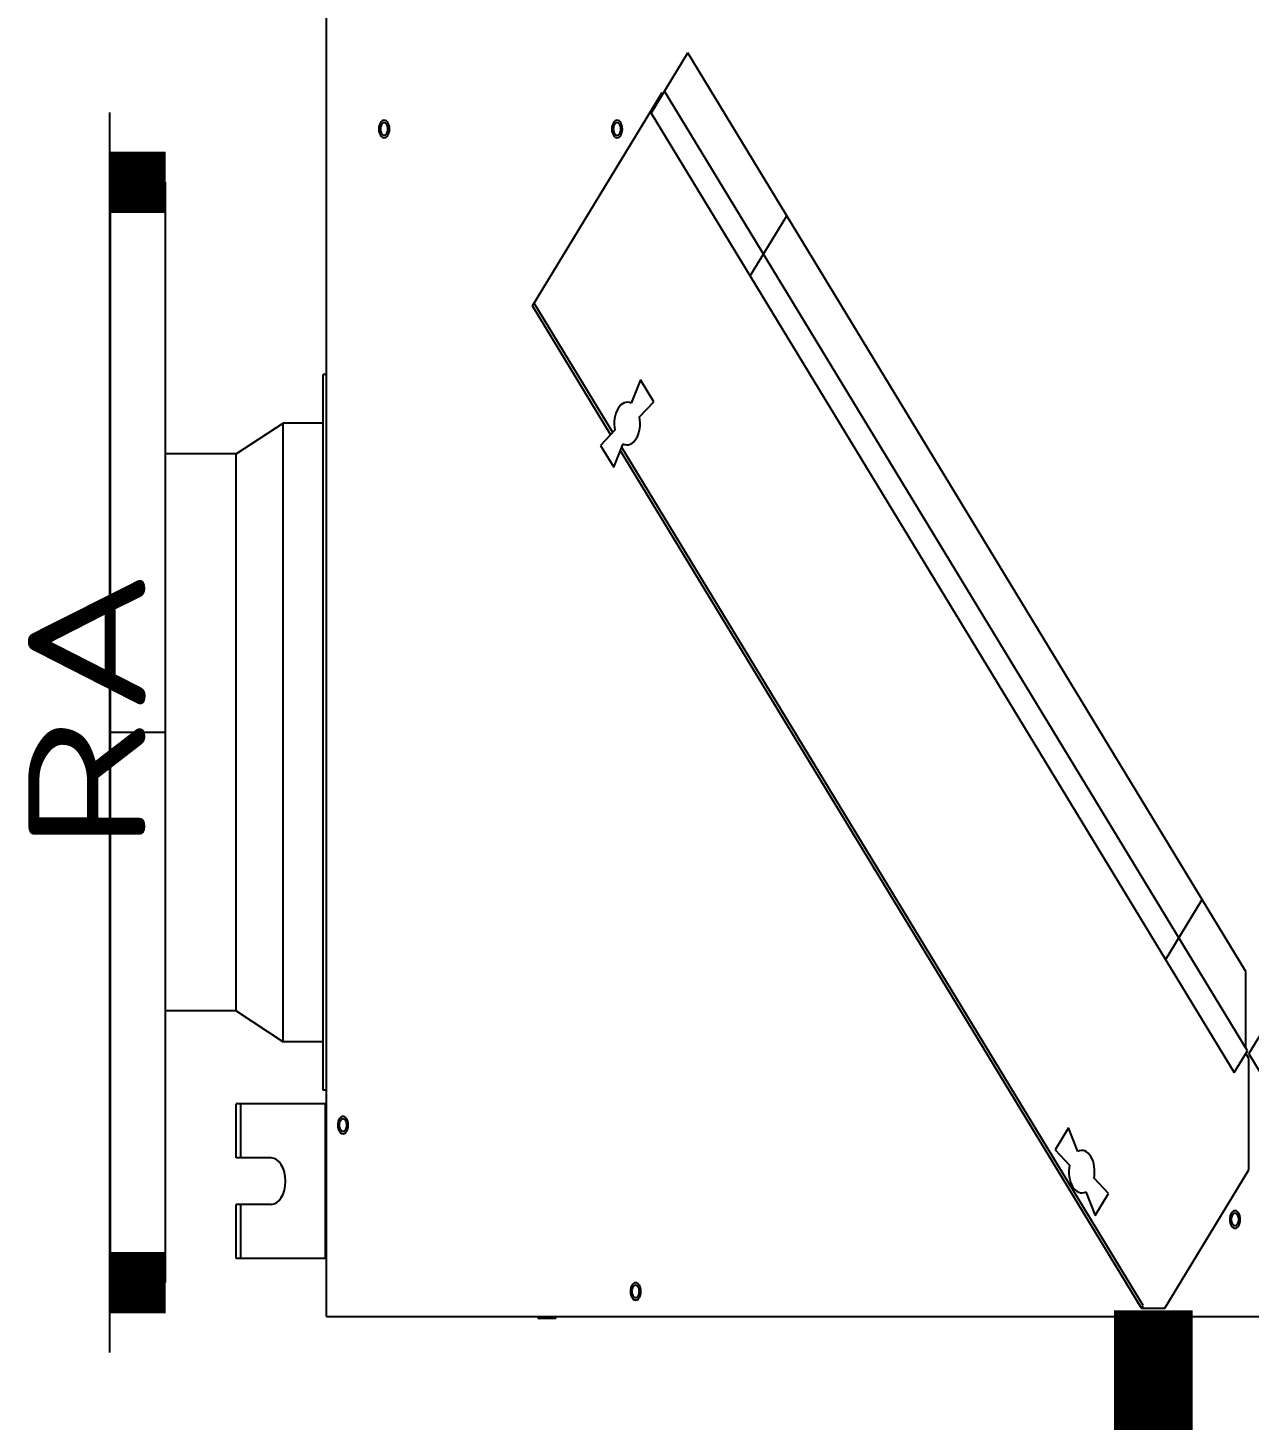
# Model space of a CAD drawing. Extents: x 815029915 to 815825525, y 579155098 to 579748855.
# Drawn here: x 815187940 to 815188639, y 579477114 to 579477911 of the extents above; entities that cross this region are included whole.
import ezdxf

# ---------------------------------------------------------------- set-up
doc = ezdxf.new("R2010")
doc.units = 0
doc.header["$LTSCALE"] = 100
doc.header["$MEASUREMENT"] = 0
doc.linetypes.add('CENTER2', pattern=[1.125, 0.75, -0.125, 0.125, -0.125])
for name, color, linetype in [('H-全热回收除霾新风机-设备', 7, 'Continuous'), ('H-通风-送风-中心线', 5, 'CENTER2'), ('H-通风-送风-法兰', 2, 'Continuous'), ('H-通风-送风-端线', 2, 'Continuous'), ('H-通风-送风-风管', 4, 'Continuous'), ('电-强电平面-线缆', 3, 'Continuous')]:
    doc.layers.add(name, color=color, linetype=linetype)
doc.styles.get("Standard").update_dxf_attribs({"font": 'gbenor.shx', "bigfont": 'gbcbig.shx'})

msp = doc.modelspace()

# ---------------------------------------------------------------- linework, layer by layer
at = {"layer": 'H-全热回收除霾新风机-设备'}
for p, q in [((815188110.98, 579477173.53), (815188110.98, 579479170.21)), ((815188110.98, 579477173.53), (815188110.98, 579479170.21)), ((815188296.95, 579477862.58), (815188317.89, 579477897.04)), ((815188296.95, 579477862.58), (815188317.89, 579477897.04)), ((815188637.52, 579477371.15), (815188317.89, 579477897.04)), ((815188637.52, 579477371.15), (815188317.89, 579477897.04)), ((815188228.9, 579477752.18), (815188303.13, 579477874.33)), ((815188228.9, 579477752.18), (815188303.13, 579477874.33)), ((815188303.61, 579477873.55), (815188303.13, 579477874.33)), ((815188303.61, 579477873.55), (815188303.13, 579477874.33)), ((815188638.47, 579477325.73), (815188304.56, 579477875.11)), ((815188638.47, 579477325.73), (815188304.56, 579477875.11)), ((815188973.65, 579477874.33), (815188639.26, 579477324.15)), ((815188973.65, 579477874.33), (815188639.26, 579477324.15)), ((815188141.82, 579477857.01), (815188141.44, 579477856.26)), ((815188141.82, 579477857.01), (815188141.44, 579477856.26)), ((815188142.28, 579477857.63), (815188141.82, 579477857.01)), ((815188142.28, 579477857.63), (815188141.82, 579477857.01)), ((815188142.8, 579477858.09), (815188142.28, 579477857.63)), ((815188142.8, 579477858.09), (815188142.28, 579477857.63)), ((815188143.37, 579477858.38), (815188142.8, 579477858.09)), ((815188143.37, 579477858.38), (815188142.8, 579477858.09)), ((815188143.54, 579477856.96), (815188143.13, 579477856.76)), ((815188143.54, 579477856.96), (815188143.13, 579477856.76)), ((815188143.96, 579477858.47), (815188143.37, 579477858.38)), ((815188143.96, 579477858.47), (815188143.37, 579477858.38)), ((815188143.96, 579477857.03), (815188143.54, 579477856.96)), ((815188143.96, 579477857.03), (815188143.54, 579477856.96)), ((815188144.55, 579477858.38), (815188143.96, 579477858.47)), ((815188144.55, 579477858.38), (815188143.96, 579477858.47)), ((815188144.38, 579477856.96), (815188143.96, 579477857.03)), ((815188144.38, 579477856.96), (815188143.96, 579477857.03)), ((815188144.78, 579477856.76), (815188144.38, 579477856.96)), ((815188144.78, 579477856.76), (815188144.38, 579477856.96)), ((815188145.12, 579477858.09), (815188144.55, 579477858.38)), ((815188145.12, 579477858.09), (815188144.55, 579477858.38)), ((815188145.64, 579477857.63), (815188145.12, 579477858.09)), ((815188145.64, 579477857.63), (815188145.12, 579477858.09)), ((815188146.1, 579477857.01), (815188145.64, 579477857.63)), ((815188146.1, 579477857.01), (815188145.64, 579477857.63)), ((815188146.48, 579477856.26), (815188146.1, 579477857.01)), ((815188146.48, 579477856.26), (815188146.1, 579477857.01)), ((815188275.22, 579477857.01), (815188274.84, 579477856.26)), ((815188275.22, 579477857.01), (815188274.84, 579477856.26)), ((815188275.68, 579477857.63), (815188275.22, 579477857.01)), ((815188275.68, 579477857.63), (815188275.22, 579477857.01)), ((815188276.2, 579477858.09), (815188275.68, 579477857.63)), ((815188276.2, 579477858.09), (815188275.68, 579477857.63)), ((815188276.77, 579477858.38), (815188276.2, 579477858.09)), ((815188276.77, 579477858.38), (815188276.2, 579477858.09)), ((815188276.94, 579477856.96), (815188276.54, 579477856.76)), ((815188276.94, 579477856.96), (815188276.54, 579477856.76)), ((815188277.36, 579477858.47), (815188276.77, 579477858.38)), ((815188277.36, 579477858.47), (815188276.77, 579477858.38)), ((815188277.36, 579477857.03), (815188276.94, 579477856.96)), ((815188277.36, 579477857.03), (815188276.94, 579477856.96)), ((815188277.95, 579477858.38), (815188277.36, 579477858.47)), ((815188277.95, 579477858.38), (815188277.36, 579477858.47)), ((815188277.78, 579477856.96), (815188277.36, 579477857.03)), ((815188277.78, 579477856.96), (815188277.36, 579477857.03)), ((815188278.19, 579477856.76), (815188277.78, 579477856.96)), ((815188278.19, 579477856.76), (815188277.78, 579477856.96)), ((815188278.52, 579477858.09), (815188277.95, 579477858.38)), ((815188278.52, 579477858.09), (815188277.95, 579477858.38)), ((815188279.04, 579477857.63), (815188278.52, 579477858.09)), ((815188279.04, 579477857.63), (815188278.52, 579477858.09)), ((815188279.5, 579477857.01), (815188279.04, 579477857.63)), ((815188279.5, 579477857.01), (815188279.04, 579477857.63)), ((815188279.88, 579477856.26), (815188279.5, 579477857.01)), ((815188279.88, 579477856.26), (815188279.5, 579477857.01)), ((815188296.95, 579477862.58), (815188630.86, 579477313.2)), ((815188296.95, 579477862.58), (815188630.86, 579477313.2)), ((815188140.99, 579477854.46), (815188140.93, 579477853.49)), ((815188140.99, 579477854.46), (815188140.93, 579477853.49)), ((815188140.93, 579477853.49), (815188140.99, 579477852.52)), ((815188140.93, 579477853.49), (815188140.99, 579477852.52)), ((815188141.16, 579477855.39), (815188140.99, 579477854.46)), ((815188141.16, 579477855.39), (815188140.99, 579477854.46)), ((815188140.99, 579477852.52), (815188141.16, 579477851.58)), ((815188140.99, 579477852.52), (815188141.16, 579477851.58)), ((815188141.44, 579477856.26), (815188141.16, 579477855.39)), ((815188141.44, 579477856.26), (815188141.16, 579477855.39)), ((815188141.16, 579477851.58), (815188141.44, 579477850.72)), ((815188141.16, 579477851.58), (815188141.44, 579477850.72)), ((815188141.44, 579477850.72), (815188141.82, 579477849.96)), ((815188141.44, 579477850.72), (815188141.82, 579477849.96)), ((815188141.85, 579477854.18), (815188141.81, 579477853.49)), ((815188141.85, 579477854.18), (815188141.81, 579477853.49)), ((815188141.81, 579477853.49), (815188141.85, 579477852.8)), ((815188141.81, 579477853.49), (815188141.85, 579477852.8)), ((815188141.82, 579477849.96), (815188142.28, 579477849.34)), ((815188141.82, 579477849.96), (815188142.28, 579477849.34)), ((815188141.97, 579477854.84), (815188141.85, 579477854.18)), ((815188141.97, 579477854.84), (815188141.85, 579477854.18)), ((815188141.85, 579477852.8), (815188141.97, 579477852.13)), ((815188141.85, 579477852.8), (815188141.97, 579477852.13)), ((815188142.17, 579477855.46), (815188141.97, 579477854.84)), ((815188142.17, 579477855.46), (815188141.97, 579477854.84)), ((815188141.97, 579477852.13), (815188142.17, 579477851.52)), ((815188141.97, 579477852.13), (815188142.17, 579477851.52)), ((815188142.44, 579477855.99), (815188142.17, 579477855.46)), ((815188142.44, 579477855.99), (815188142.17, 579477855.46)), ((815188142.17, 579477851.52), (815188142.44, 579477850.98)), ((815188142.17, 579477851.52), (815188142.44, 579477850.98)), ((815188142.28, 579477849.34), (815188142.8, 579477848.88)), ((815188142.28, 579477849.34), (815188142.8, 579477848.88)), ((815188142.76, 579477856.43), (815188142.44, 579477855.99)), ((815188142.76, 579477856.43), (815188142.44, 579477855.99)), ((815188142.44, 579477850.98), (815188142.76, 579477850.54)), ((815188142.44, 579477850.98), (815188142.76, 579477850.54)), ((815188143.13, 579477856.76), (815188142.76, 579477856.43)), ((815188143.13, 579477856.76), (815188142.76, 579477856.43)), ((815188142.76, 579477850.54), (815188143.13, 579477850.21)), ((815188142.76, 579477850.54), (815188143.13, 579477850.21)), ((815188142.8, 579477848.88), (815188143.37, 579477848.6)), ((815188142.8, 579477848.88), (815188143.37, 579477848.6)), ((815188143.13, 579477850.21), (815188143.54, 579477850.01)), ((815188143.13, 579477850.21), (815188143.54, 579477850.01)), ((815188143.54, 579477850.01), (815188143.96, 579477849.94)), ((815188143.54, 579477850.01), (815188143.96, 579477849.94)), ((815188143.96, 579477849.94), (815188144.38, 579477850.01)), ((815188143.96, 579477849.94), (815188144.38, 579477850.01)), ((815188144.38, 579477850.01), (815188144.78, 579477850.21)), ((815188144.38, 579477850.01), (815188144.78, 579477850.21)), ((815188144.55, 579477848.6), (815188145.12, 579477848.88)), ((815188144.55, 579477848.6), (815188145.12, 579477848.88)), ((815188145.16, 579477856.43), (815188144.78, 579477856.76)), ((815188145.16, 579477856.43), (815188144.78, 579477856.76)), ((815188144.78, 579477850.21), (815188145.16, 579477850.54)), ((815188144.78, 579477850.21), (815188145.16, 579477850.54)), ((815188145.12, 579477848.88), (815188145.64, 579477849.34)), ((815188145.12, 579477848.88), (815188145.64, 579477849.34)), ((815188145.48, 579477855.99), (815188145.16, 579477856.43)), ((815188145.48, 579477855.99), (815188145.16, 579477856.43)), ((815188145.16, 579477850.54), (815188145.48, 579477850.98)), ((815188145.16, 579477850.54), (815188145.48, 579477850.98)), ((815188145.75, 579477855.46), (815188145.48, 579477855.99)), ((815188145.75, 579477855.46), (815188145.48, 579477855.99)), ((815188145.48, 579477850.98), (815188145.75, 579477851.52)), ((815188145.48, 579477850.98), (815188145.75, 579477851.52)), ((815188145.64, 579477849.34), (815188146.1, 579477849.96)), ((815188145.64, 579477849.34), (815188146.1, 579477849.96)), ((815188145.95, 579477854.84), (815188145.75, 579477855.46)), ((815188145.95, 579477854.84), (815188145.75, 579477855.46)), ((815188145.75, 579477851.52), (815188145.95, 579477852.13)), ((815188145.75, 579477851.52), (815188145.95, 579477852.13)), ((815188146.07, 579477854.18), (815188145.95, 579477854.84)), ((815188146.07, 579477854.18), (815188145.95, 579477854.84)), ((815188145.95, 579477852.13), (815188146.07, 579477852.8)), ((815188145.95, 579477852.13), (815188146.07, 579477852.8)), ((815188146.11, 579477853.49), (815188146.07, 579477854.18)), ((815188146.11, 579477853.49), (815188146.07, 579477854.18)), ((815188146.07, 579477852.8), (815188146.11, 579477853.49)), ((815188146.07, 579477852.8), (815188146.11, 579477853.49)), ((815188146.1, 579477849.96), (815188146.48, 579477850.72)), ((815188146.1, 579477849.96), (815188146.48, 579477850.72)), ((815188146.76, 579477855.39), (815188146.48, 579477856.26)), ((815188146.76, 579477855.39), (815188146.48, 579477856.26)), ((815188146.48, 579477850.72), (815188146.76, 579477851.58)), ((815188146.48, 579477850.72), (815188146.76, 579477851.58)), ((815188146.93, 579477854.46), (815188146.76, 579477855.39)), ((815188146.93, 579477854.46), (815188146.76, 579477855.39)), ((815188146.76, 579477851.58), (815188146.93, 579477852.52)), ((815188146.76, 579477851.58), (815188146.93, 579477852.52)), ((815188146.99, 579477853.49), (815188146.93, 579477854.46)), ((815188146.99, 579477853.49), (815188146.93, 579477854.46)), ((815188146.93, 579477852.52), (815188146.99, 579477853.49)), ((815188146.93, 579477852.52), (815188146.99, 579477853.49)), ((815188274.39, 579477854.46), (815188274.33, 579477853.49)), ((815188274.39, 579477854.46), (815188274.33, 579477853.49)), ((815188274.33, 579477853.49), (815188274.39, 579477852.52)), ((815188274.33, 579477853.49), (815188274.39, 579477852.52)), ((815188274.56, 579477855.39), (815188274.39, 579477854.46)), ((815188274.56, 579477855.39), (815188274.39, 579477854.46)), ((815188274.39, 579477852.52), (815188274.56, 579477851.58)), ((815188274.39, 579477852.52), (815188274.56, 579477851.58)), ((815188274.84, 579477856.26), (815188274.56, 579477855.39)), ((815188274.84, 579477856.26), (815188274.56, 579477855.39)), ((815188274.56, 579477851.58), (815188274.84, 579477850.72)), ((815188274.56, 579477851.58), (815188274.84, 579477850.72)), ((815188274.84, 579477850.72), (815188275.22, 579477849.96)), ((815188274.84, 579477850.72), (815188275.22, 579477849.96)), ((815188275.25, 579477854.18), (815188275.21, 579477853.49)), ((815188275.25, 579477854.18), (815188275.21, 579477853.49)), ((815188275.21, 579477853.49), (815188275.25, 579477852.8)), ((815188275.21, 579477853.49), (815188275.25, 579477852.8)), ((815188275.22, 579477849.96), (815188275.68, 579477849.34)), ((815188275.22, 579477849.96), (815188275.68, 579477849.34)), ((815188275.37, 579477854.84), (815188275.25, 579477854.18)), ((815188275.37, 579477854.84), (815188275.25, 579477854.18)), ((815188275.25, 579477852.8), (815188275.37, 579477852.13)), ((815188275.25, 579477852.8), (815188275.37, 579477852.13)), ((815188275.57, 579477855.46), (815188275.37, 579477854.84)), ((815188275.57, 579477855.46), (815188275.37, 579477854.84)), ((815188275.37, 579477852.13), (815188275.57, 579477851.52)), ((815188275.37, 579477852.13), (815188275.57, 579477851.52)), ((815188275.84, 579477855.99), (815188275.57, 579477855.46)), ((815188275.84, 579477855.99), (815188275.57, 579477855.46)), ((815188275.57, 579477851.52), (815188275.84, 579477850.98)), ((815188275.57, 579477851.52), (815188275.84, 579477850.98)), ((815188275.68, 579477849.34), (815188276.2, 579477848.88)), ((815188275.68, 579477849.34), (815188276.2, 579477848.88)), ((815188276.16, 579477856.43), (815188275.84, 579477855.99)), ((815188276.16, 579477856.43), (815188275.84, 579477855.99)), ((815188275.84, 579477850.98), (815188276.16, 579477850.54)), ((815188275.84, 579477850.98), (815188276.16, 579477850.54)), ((815188276.54, 579477856.76), (815188276.16, 579477856.43)), ((815188276.54, 579477856.76), (815188276.16, 579477856.43)), ((815188276.16, 579477850.54), (815188276.54, 579477850.21)), ((815188276.16, 579477850.54), (815188276.54, 579477850.21)), ((815188276.2, 579477848.88), (815188276.77, 579477848.6)), ((815188276.2, 579477848.88), (815188276.77, 579477848.6)), ((815188276.54, 579477850.21), (815188276.94, 579477850.01)), ((815188276.54, 579477850.21), (815188276.94, 579477850.01)), ((815188276.94, 579477850.01), (815188277.36, 579477849.94)), ((815188276.94, 579477850.01), (815188277.36, 579477849.94)), ((815188277.36, 579477849.94), (815188277.78, 579477850.01)), ((815188277.36, 579477849.94), (815188277.78, 579477850.01)), ((815188277.78, 579477850.01), (815188278.19, 579477850.21)), ((815188277.78, 579477850.01), (815188278.19, 579477850.21)), ((815188277.95, 579477848.6), (815188278.52, 579477848.88)), ((815188277.95, 579477848.6), (815188278.52, 579477848.88)), ((815188278.56, 579477856.43), (815188278.19, 579477856.76)), ((815188278.56, 579477856.43), (815188278.19, 579477856.76)), ((815188278.19, 579477850.21), (815188278.56, 579477850.54)), ((815188278.19, 579477850.21), (815188278.56, 579477850.54)), ((815188278.52, 579477848.88), (815188279.04, 579477849.34)), ((815188278.52, 579477848.88), (815188279.04, 579477849.34)), ((815188278.88, 579477855.99), (815188278.56, 579477856.43)), ((815188278.88, 579477855.99), (815188278.56, 579477856.43)), ((815188278.56, 579477850.54), (815188278.88, 579477850.98)), ((815188278.56, 579477850.54), (815188278.88, 579477850.98)), ((815188279.15, 579477855.46), (815188278.88, 579477855.99)), ((815188279.15, 579477855.46), (815188278.88, 579477855.99)), ((815188278.88, 579477850.98), (815188279.15, 579477851.52)), ((815188278.88, 579477850.98), (815188279.15, 579477851.52)), ((815188279.04, 579477849.34), (815188279.5, 579477849.96)), ((815188279.04, 579477849.34), (815188279.5, 579477849.96)), ((815188279.35, 579477854.84), (815188279.15, 579477855.46)), ((815188279.35, 579477854.84), (815188279.15, 579477855.46)), ((815188279.15, 579477851.52), (815188279.35, 579477852.13)), ((815188279.15, 579477851.52), (815188279.35, 579477852.13)), ((815188279.47, 579477854.18), (815188279.35, 579477854.84)), ((815188279.47, 579477854.18), (815188279.35, 579477854.84)), ((815188279.35, 579477852.13), (815188279.47, 579477852.8)), ((815188279.35, 579477852.13), (815188279.47, 579477852.8)), ((815188279.51, 579477853.49), (815188279.47, 579477854.18)), ((815188279.51, 579477853.49), (815188279.47, 579477854.18)), ((815188279.47, 579477852.8), (815188279.51, 579477853.49)), ((815188279.47, 579477852.8), (815188279.51, 579477853.49)), ((815188279.5, 579477849.96), (815188279.88, 579477850.72)), ((815188279.5, 579477849.96), (815188279.88, 579477850.72)), ((815188280.16, 579477855.39), (815188279.88, 579477856.26)), ((815188280.16, 579477855.39), (815188279.88, 579477856.26)), ((815188279.88, 579477850.72), (815188280.16, 579477851.58)), ((815188279.88, 579477850.72), (815188280.16, 579477851.58)), ((815188280.33, 579477854.46), (815188280.16, 579477855.39)), ((815188280.33, 579477854.46), (815188280.16, 579477855.39)), ((815188280.16, 579477851.58), (815188280.33, 579477852.52)), ((815188280.16, 579477851.58), (815188280.33, 579477852.52)), ((815188280.39, 579477853.49), (815188280.33, 579477854.46)), ((815188280.39, 579477853.49), (815188280.33, 579477854.46)), ((815188280.33, 579477852.52), (815188280.39, 579477853.49)), ((815188280.33, 579477852.52), (815188280.39, 579477853.49)), ((815188143.37, 579477848.6), (815188143.96, 579477848.5)), ((815188143.37, 579477848.6), (815188143.96, 579477848.5)), ((815188143.96, 579477848.5), (815188144.55, 579477848.6)), ((815188143.96, 579477848.5), (815188144.55, 579477848.6)), ((815188276.77, 579477848.6), (815188277.36, 579477848.5)), ((815188276.77, 579477848.6), (815188277.36, 579477848.5)), ((815188277.36, 579477848.5), (815188277.95, 579477848.6)), ((815188277.36, 579477848.5), (815188277.95, 579477848.6)), ((815188353.58, 579477769.4), (815188374.53, 579477803.85)), ((815188353.58, 579477769.4), (815188374.53, 579477803.85)), ((815188274.84, 579477679.72), (815188229.85, 579477753.75)), ((815188274.84, 579477679.72), (815188229.85, 579477753.75)), ((815188273.69, 579477678.49), (815188228.9, 579477752.18)), ((815188273.69, 579477678.49), (815188228.9, 579477752.18)), ((815188108.96, 579477303.1), (815188108.96, 579477712.85)), ((815188110.98, 579477712.85), (815188108.96, 579477712.85)), ((815188108.96, 579477303.1), (815188108.96, 579477712.85)), ((815188110.98, 579477712.85), (815188108.96, 579477712.85)), ((815188290.77, 579477709.9), (815188285.44, 579477696.43)), ((815188290.77, 579477709.9), (815188285.44, 579477696.43)), ((815188298.38, 579477697.37), (815188290.77, 579477709.9)), ((815188298.38, 579477697.37), (815188290.77, 579477709.9)), ((815188276.69, 579477690.79), (815188276.26, 579477689.28)), ((815188276.69, 579477690.79), (815188276.26, 579477689.28)), ((815188277.25, 579477692.19), (815188276.69, 579477690.79)), ((815188277.25, 579477692.19), (815188276.69, 579477690.79)), ((815188277.92, 579477693.45), (815188277.25, 579477692.19)), ((815188277.92, 579477693.45), (815188277.25, 579477692.19)), ((815188278.68, 579477694.55), (815188277.92, 579477693.45)), ((815188278.68, 579477694.55), (815188277.92, 579477693.45)), ((815188279.53, 579477695.47), (815188278.68, 579477694.55)), ((815188279.53, 579477695.47), (815188278.68, 579477694.55)), ((815188280.45, 579477696.18), (815188279.53, 579477695.47)), ((815188280.45, 579477696.18), (815188279.53, 579477695.47)), ((815188281.42, 579477696.68), (815188280.45, 579477696.18)), ((815188281.42, 579477696.68), (815188280.45, 579477696.18)), ((815188282.42, 579477696.96), (815188281.42, 579477696.68)), ((815188282.42, 579477696.96), (815188281.42, 579477696.68)), ((815188283.44, 579477697.01), (815188282.42, 579477696.96)), ((815188283.44, 579477697.01), (815188282.42, 579477696.96)), ((815188284.45, 579477696.83), (815188283.44, 579477697.01)), ((815188284.45, 579477696.83), (815188283.44, 579477697.01)), ((815188285.44, 579477696.43), (815188284.45, 579477696.83)), ((815188285.44, 579477696.43), (815188284.45, 579477696.83)), ((815188290.2, 579477688.6), (815188298.38, 579477697.37)), ((815188290.2, 579477688.6), (815188298.38, 579477697.37)), ((815188059.15, 579477667.44), (815188086.07, 579477685.16)), ((815188059.15, 579477667.44), (815188086.07, 579477685.16)), ((815188086.07, 579477330.79), (815188086.07, 579477685.16)), ((815188108.96, 579477685.16), (815188086.07, 579477685.16)), ((815188086.07, 579477330.79), (815188086.07, 579477685.16)), ((815188108.96, 579477685.16), (815188086.07, 579477685.16)), ((815188275.78, 579477686.04), (815188275.75, 579477684.37)), ((815188275.78, 579477686.04), (815188275.75, 579477684.37)), ((815188275.75, 579477684.37), (815188275.86, 579477682.7)), ((815188275.75, 579477684.37), (815188275.86, 579477682.7)), ((815188275.95, 579477687.69), (815188275.78, 579477686.04)), ((815188275.95, 579477687.69), (815188275.78, 579477686.04)), ((815188275.86, 579477682.7), (815188276.11, 579477681.08)), ((815188275.86, 579477682.7), (815188276.11, 579477681.08)), ((815188276.26, 579477689.28), (815188275.95, 579477687.69)), ((815188276.26, 579477689.28), (815188275.95, 579477687.69)), ((815188290.05, 579477680.4), (815188290.35, 579477681.99)), ((815188290.05, 579477680.4), (815188290.35, 579477681.99)), ((815188290.44, 579477686.97), (815188290.2, 579477688.6)), ((815188290.44, 579477686.97), (815188290.2, 579477688.6)), ((815188290.35, 579477681.99), (815188290.52, 579477683.64)), ((815188290.35, 579477681.99), (815188290.52, 579477683.64)), ((815188290.55, 579477685.31), (815188290.44, 579477686.97)), ((815188290.55, 579477685.31), (815188290.44, 579477686.97)), ((815188290.52, 579477683.64), (815188290.55, 579477685.31)), ((815188290.52, 579477683.64), (815188290.55, 579477685.31)), ((815188276.11, 579477681.08), (815188267.92, 579477672.31)), ((815188276.11, 579477681.08), (815188267.92, 579477672.31)), ((815188284.88, 579477672.99), (815188285.85, 579477673.5)), ((815188284.88, 579477672.99), (815188285.85, 579477673.5)), ((815188285.85, 579477673.5), (815188286.77, 579477674.21)), ((815188285.85, 579477673.5), (815188286.77, 579477674.21)), ((815188286.77, 579477674.21), (815188287.62, 579477675.13)), ((815188286.77, 579477674.21), (815188287.62, 579477675.13)), ((815188287.62, 579477675.13), (815188288.39, 579477676.22)), ((815188287.62, 579477675.13), (815188288.39, 579477676.22)), ((815188288.39, 579477676.22), (815188289.06, 579477677.49)), ((815188288.39, 579477676.22), (815188289.06, 579477677.49)), ((815188289.06, 579477677.49), (815188289.61, 579477678.88)), ((815188289.06, 579477677.49), (815188289.61, 579477678.88)), ((815188289.61, 579477678.88), (815188290.05, 579477680.4)), ((815188289.61, 579477678.88), (815188290.05, 579477680.4)), ((815188018.77, 579477348.51), (815188018.77, 579477667.44)), ((815188059.15, 579477667.44), (815188018.77, 579477667.44)), ((815188018.77, 579477348.51), (815188018.77, 579477667.44)), ((815188059.15, 579477667.44), (815188018.77, 579477667.44)), ((815188059.15, 579477348.5), (815188059.15, 579477667.44)), ((815188059.15, 579477348.5), (815188059.15, 579477667.44)), ((815188267.92, 579477672.31), (815188275.54, 579477659.78)), ((815188267.92, 579477672.31), (815188275.54, 579477659.78)), ((815188275.54, 579477659.78), (815188280.87, 579477673.25)), ((815188275.54, 579477659.78), (815188280.87, 579477673.25)), ((815188577.69, 579477178.31), (815188279.29, 579477669.27)), ((815188577.69, 579477178.31), (815188279.29, 579477669.27)), ((815188578.64, 579477179.87), (815188280.04, 579477671.16)), ((815188578.64, 579477179.87), (815188280.04, 579477671.16)), ((815188280.87, 579477673.25), (815188281.85, 579477672.85)), ((815188280.87, 579477673.25), (815188281.85, 579477672.85)), ((815188281.85, 579477672.85), (815188282.87, 579477672.67)), ((815188281.85, 579477672.85), (815188282.87, 579477672.67)), ((815188282.87, 579477672.67), (815188283.88, 579477672.72)), ((815188282.87, 579477672.67), (815188283.88, 579477672.72)), ((815188283.88, 579477672.72), (815188284.88, 579477672.99)), ((815188283.88, 579477672.72), (815188284.88, 579477672.99)), ((815188591.55, 579477377.87), (815188612.49, 579477412.32)), ((815188591.55, 579477377.87), (815188612.49, 579477412.32)), ((815188637.52, 579477327.3), (815188637.52, 579477371.15)), ((815188637.52, 579477327.3), (815188637.52, 579477371.15)), ((815188059.15, 579477348.5), (815188018.77, 579477348.5)), ((815188059.15, 579477348.5), (815188018.77, 579477348.5)), ((815188059.15, 579477348.5), (815188086.07, 579477330.79)), ((815188059.15, 579477348.5), (815188086.07, 579477330.79)), ((815188108.96, 579477330.79), (815188086.07, 579477330.79)), ((815188108.96, 579477330.79), (815188086.07, 579477330.79)), ((815188630.86, 579477313.2), (815188638.47, 579477325.73)), ((815188630.86, 579477313.2), (815188638.47, 579477325.73)), ((815188639.27, 579477321.28), (815188637.52, 579477324.16)), ((815188639.27, 579477321.28), (815188637.52, 579477324.16)), ((815188646.87, 579477311.63), (815188639.26, 579477324.15)), ((815188646.87, 579477311.63), (815188639.26, 579477324.15)), ((815188639.27, 579477257.48), (815188639.27, 579477321.28)), ((815188639.27, 579477257.48), (815188639.27, 579477321.28)), ((815188110.98, 579477303.1), (815188108.96, 579477303.1)), ((815188110.98, 579477303.1), (815188108.96, 579477303.1)), ((815188059.15, 579477264.34), (815188059.15, 579477295.35)), ((815188110.98, 579477295.35), (815188059.15, 579477295.35)), ((815188059.15, 579477264.34), (815188059.15, 579477295.35)), ((815188110.98, 579477295.35), (815188059.15, 579477295.35)), ((815188061.84, 579477264.34), (815188061.84, 579477295.35)), ((815188061.84, 579477264.34), (815188061.84, 579477295.35)), ((815188110.31, 579477206.75), (815188110.31, 579477295.35)), ((815188110.31, 579477206.75), (815188110.31, 579477295.35)), ((815188117.43, 579477284.14), (815188117.37, 579477283.17)), ((815188117.43, 579477284.14), (815188117.37, 579477283.17)), ((815188117.37, 579477283.17), (815188117.43, 579477282.19)), ((815188117.37, 579477283.17), (815188117.43, 579477282.19)), ((815188117.6, 579477285.07), (815188117.43, 579477284.14)), ((815188117.6, 579477285.07), (815188117.43, 579477284.14)), ((815188117.88, 579477285.94), (815188117.6, 579477285.07)), ((815188117.88, 579477285.94), (815188117.6, 579477285.07)), ((815188118.26, 579477286.69), (815188117.88, 579477285.94)), ((815188118.26, 579477286.69), (815188117.88, 579477285.94)), ((815188118.29, 579477283.86), (815188118.25, 579477283.17)), ((815188118.29, 579477283.86), (815188118.25, 579477283.17)), ((815188118.25, 579477283.17), (815188118.29, 579477282.48)), ((815188118.25, 579477283.17), (815188118.29, 579477282.48)), ((815188118.72, 579477287.31), (815188118.26, 579477286.69)), ((815188118.72, 579477287.31), (815188118.26, 579477286.69)), ((815188118.41, 579477284.52), (815188118.29, 579477283.86)), ((815188118.41, 579477284.52), (815188118.29, 579477283.86)), ((815188118.61, 579477285.14), (815188118.41, 579477284.52)), ((815188118.61, 579477285.14), (815188118.41, 579477284.52)), ((815188118.88, 579477285.67), (815188118.61, 579477285.14)), ((815188118.88, 579477285.67), (815188118.61, 579477285.14)), ((815188119.24, 579477287.77), (815188118.72, 579477287.31)), ((815188119.24, 579477287.77), (815188118.72, 579477287.31)), ((815188119.2, 579477286.11), (815188118.88, 579477285.67)), ((815188119.2, 579477286.11), (815188118.88, 579477285.67)), ((815188119.58, 579477286.44), (815188119.2, 579477286.11)), ((815188119.58, 579477286.44), (815188119.2, 579477286.11)), ((815188119.81, 579477288.05), (815188119.24, 579477287.77)), ((815188119.81, 579477288.05), (815188119.24, 579477287.77)), ((815188119.98, 579477286.64), (815188119.58, 579477286.44)), ((815188119.98, 579477286.64), (815188119.58, 579477286.44)), ((815188120.4, 579477288.15), (815188119.81, 579477288.05)), ((815188120.4, 579477288.15), (815188119.81, 579477288.05)), ((815188120.4, 579477286.71), (815188119.98, 579477286.64)), ((815188120.4, 579477286.71), (815188119.98, 579477286.64)), ((815188120.99, 579477288.05), (815188120.4, 579477288.15)), ((815188120.99, 579477288.05), (815188120.4, 579477288.15)), ((815188120.82, 579477286.64), (815188120.4, 579477286.71)), ((815188120.82, 579477286.64), (815188120.4, 579477286.71)), ((815188121.23, 579477286.44), (815188120.82, 579477286.64)), ((815188121.23, 579477286.44), (815188120.82, 579477286.64)), ((815188121.56, 579477287.77), (815188120.99, 579477288.05)), ((815188121.56, 579477287.77), (815188120.99, 579477288.05)), ((815188121.6, 579477286.11), (815188121.23, 579477286.44)), ((815188121.6, 579477286.11), (815188121.23, 579477286.44)), ((815188122.08, 579477287.31), (815188121.56, 579477287.77)), ((815188122.08, 579477287.31), (815188121.56, 579477287.77)), ((815188121.92, 579477285.67), (815188121.6, 579477286.11)), ((815188121.92, 579477285.67), (815188121.6, 579477286.11)), ((815188122.19, 579477285.14), (815188121.92, 579477285.67)), ((815188122.19, 579477285.14), (815188121.92, 579477285.67)), ((815188122.54, 579477286.69), (815188122.08, 579477287.31)), ((815188122.54, 579477286.69), (815188122.08, 579477287.31)), ((815188122.39, 579477284.52), (815188122.19, 579477285.14)), ((815188122.39, 579477284.52), (815188122.19, 579477285.14)), ((815188122.51, 579477283.86), (815188122.39, 579477284.52)), ((815188122.51, 579477283.86), (815188122.39, 579477284.52)), ((815188122.56, 579477283.17), (815188122.51, 579477283.86)), ((815188122.56, 579477283.17), (815188122.51, 579477283.86)), ((815188122.51, 579477282.48), (815188122.56, 579477283.17)), ((815188122.51, 579477282.48), (815188122.56, 579477283.17)), ((815188122.92, 579477285.94), (815188122.54, 579477286.69)), ((815188122.92, 579477285.94), (815188122.54, 579477286.69)), ((815188123.2, 579477285.07), (815188122.92, 579477285.94)), ((815188123.2, 579477285.07), (815188122.92, 579477285.94)), ((815188123.37, 579477284.14), (815188123.2, 579477285.07)), ((815188123.37, 579477284.14), (815188123.2, 579477285.07)), ((815188123.43, 579477283.17), (815188123.37, 579477284.14)), ((815188123.43, 579477283.17), (815188123.37, 579477284.14)), ((815188123.37, 579477282.19), (815188123.43, 579477283.17)), ((815188123.37, 579477282.19), (815188123.43, 579477283.17)), ((815188117.43, 579477282.19), (815188117.6, 579477281.26)), ((815188117.43, 579477282.19), (815188117.6, 579477281.26)), ((815188117.6, 579477281.26), (815188117.88, 579477280.4)), ((815188117.6, 579477281.26), (815188117.88, 579477280.4)), ((815188117.88, 579477280.4), (815188118.26, 579477279.64)), ((815188117.88, 579477280.4), (815188118.26, 579477279.64)), ((815188118.26, 579477279.64), (815188118.72, 579477279.02)), ((815188118.26, 579477279.64), (815188118.72, 579477279.02)), ((815188118.29, 579477282.48), (815188118.41, 579477281.81)), ((815188118.29, 579477282.48), (815188118.41, 579477281.81)), ((815188118.41, 579477281.81), (815188118.61, 579477281.2)), ((815188118.41, 579477281.81), (815188118.61, 579477281.2)), ((815188118.61, 579477281.2), (815188118.88, 579477280.66)), ((815188118.61, 579477281.2), (815188118.88, 579477280.66)), ((815188118.72, 579477279.02), (815188119.24, 579477278.56)), ((815188118.72, 579477279.02), (815188119.24, 579477278.56)), ((815188118.88, 579477280.66), (815188119.2, 579477280.22)), ((815188118.88, 579477280.66), (815188119.2, 579477280.22)), ((815188119.2, 579477280.22), (815188119.58, 579477279.89)), ((815188119.2, 579477280.22), (815188119.58, 579477279.89)), ((815188119.24, 579477278.56), (815188119.81, 579477278.28)), ((815188119.24, 579477278.56), (815188119.81, 579477278.28)), ((815188119.58, 579477279.89), (815188119.98, 579477279.69)), ((815188119.58, 579477279.89), (815188119.98, 579477279.69)), ((815188119.81, 579477278.28), (815188120.4, 579477278.18)), ((815188119.81, 579477278.28), (815188120.4, 579477278.18)), ((815188119.98, 579477279.69), (815188120.4, 579477279.62)), ((815188119.98, 579477279.69), (815188120.4, 579477279.62)), ((815188120.4, 579477279.62), (815188120.82, 579477279.69)), ((815188120.4, 579477279.62), (815188120.82, 579477279.69)), ((815188120.4, 579477278.18), (815188120.99, 579477278.28)), ((815188120.4, 579477278.18), (815188120.99, 579477278.28)), ((815188120.82, 579477279.69), (815188121.23, 579477279.89)), ((815188120.82, 579477279.69), (815188121.23, 579477279.89)), ((815188120.99, 579477278.28), (815188121.56, 579477278.56)), ((815188120.99, 579477278.28), (815188121.56, 579477278.56)), ((815188121.23, 579477279.89), (815188121.6, 579477280.22)), ((815188121.23, 579477279.89), (815188121.6, 579477280.22)), ((815188121.56, 579477278.56), (815188122.08, 579477279.02)), ((815188121.56, 579477278.56), (815188122.08, 579477279.02)), ((815188121.6, 579477280.22), (815188121.92, 579477280.66)), ((815188121.6, 579477280.22), (815188121.92, 579477280.66)), ((815188121.92, 579477280.66), (815188122.19, 579477281.2)), ((815188121.92, 579477280.66), (815188122.19, 579477281.2)), ((815188122.08, 579477279.02), (815188122.54, 579477279.64)), ((815188122.08, 579477279.02), (815188122.54, 579477279.64)), ((815188122.19, 579477281.2), (815188122.39, 579477281.81)), ((815188122.19, 579477281.2), (815188122.39, 579477281.81)), ((815188122.39, 579477281.81), (815188122.51, 579477282.48)), ((815188122.39, 579477281.81), (815188122.51, 579477282.48)), ((815188122.54, 579477279.64), (815188122.92, 579477280.4)), ((815188122.54, 579477279.64), (815188122.92, 579477280.4)), ((815188122.92, 579477280.4), (815188123.2, 579477281.26)), ((815188122.92, 579477280.4), (815188123.2, 579477281.26)), ((815188123.2, 579477281.26), (815188123.37, 579477282.19)), ((815188123.2, 579477281.26), (815188123.37, 579477282.19)), ((815188535.88, 579477281.56), (815188528.26, 579477269.03)), ((815188535.88, 579477281.56), (815188528.26, 579477269.03)), ((815188541.21, 579477268.09), (815188535.88, 579477281.56)), ((815188541.21, 579477268.09), (815188535.88, 579477281.56)), ((815188528.26, 579477269.03), (815188536.45, 579477260.26)), ((815188528.26, 579477269.03), (815188536.45, 579477260.26)), ((815188542.19, 579477268.5), (815188541.21, 579477268.09)), ((815188542.19, 579477268.5), (815188541.21, 579477268.09)), ((815188543.2, 579477268.68), (815188542.19, 579477268.5)), ((815188543.2, 579477268.68), (815188542.19, 579477268.5)), ((815188544.22, 579477268.63), (815188543.2, 579477268.68)), ((815188544.22, 579477268.63), (815188543.2, 579477268.68)), ((815188545.22, 579477268.35), (815188544.22, 579477268.63)), ((815188545.22, 579477268.35), (815188544.22, 579477268.63)), ((815188546.19, 579477267.85), (815188545.22, 579477268.35)), ((815188546.19, 579477267.85), (815188545.22, 579477268.35)), ((815188547.11, 579477267.13), (815188546.19, 579477267.85)), ((815188547.11, 579477267.13), (815188546.19, 579477267.85)), ((815188547.96, 579477266.21), (815188547.11, 579477267.13)), ((815188547.96, 579477266.21), (815188547.11, 579477267.13)), ((815188079.34, 579477264.34), (815188059.15, 579477264.34)), ((815188079.34, 579477264.34), (815188059.15, 579477264.34)), ((815188080.92, 579477264.08), (815188079.34, 579477264.34)), ((815188080.92, 579477264.08), (815188079.34, 579477264.34)), ((815188082.43, 579477263.33), (815188080.92, 579477264.08)), ((815188082.43, 579477263.33), (815188080.92, 579477264.08)), ((815188083.83, 579477262.1), (815188082.43, 579477263.33)), ((815188083.83, 579477262.1), (815188082.43, 579477263.33)), ((815188085.06, 579477260.45), (815188083.83, 579477262.1)), ((815188085.06, 579477260.45), (815188083.83, 579477262.1)), ((815188086.06, 579477258.43), (815188085.06, 579477260.45)), ((815188086.06, 579477258.43), (815188085.06, 579477260.45)), ((815188536.45, 579477260.26), (815188536.2, 579477258.64)), ((815188536.45, 579477260.26), (815188536.2, 579477258.64)), ((815188548.73, 579477265.12), (815188547.96, 579477266.21)), ((815188548.73, 579477265.12), (815188547.96, 579477266.21)), ((815188549.39, 579477263.86), (815188548.73, 579477265.12)), ((815188549.39, 579477263.86), (815188548.73, 579477265.12)), ((815188549.95, 579477262.46), (815188549.39, 579477263.86)), ((815188549.95, 579477262.46), (815188549.39, 579477263.86)), ((815188550.38, 579477260.95), (815188549.95, 579477262.46)), ((815188550.38, 579477260.95), (815188549.95, 579477262.46)), ((815188550.69, 579477259.35), (815188550.38, 579477260.95)), ((815188550.69, 579477259.35), (815188550.38, 579477260.95)), ((815188550.86, 579477257.7), (815188550.69, 579477259.35)), ((815188550.86, 579477257.7), (815188550.69, 579477259.35)), ((815188086.81, 579477256.14), (815188086.06, 579477258.43)), ((815188086.81, 579477256.14), (815188086.06, 579477258.43)), ((815188087.27, 579477253.64), (815188086.81, 579477256.14)), ((815188087.27, 579477253.64), (815188086.81, 579477256.14)), ((815188087.42, 579477251.05), (815188087.27, 579477253.64)), ((815188087.42, 579477251.05), (815188087.27, 579477253.64)), ((815188087.27, 579477248.46), (815188087.42, 579477251.05)), ((815188087.27, 579477248.46), (815188087.42, 579477251.05)), ((815188536.2, 579477258.64), (815188536.09, 579477256.98)), ((815188536.2, 579477258.64), (815188536.09, 579477256.98)), ((815188536.09, 579477256.98), (815188536.12, 579477255.3)), ((815188536.09, 579477256.98), (815188536.12, 579477255.3)), ((815188536.12, 579477255.3), (815188536.29, 579477253.66)), ((815188536.12, 579477255.3), (815188536.29, 579477253.66)), ((815188536.29, 579477253.66), (815188536.6, 579477252.06)), ((815188536.29, 579477253.66), (815188536.6, 579477252.06)), ((815188536.6, 579477252.06), (815188537.03, 579477250.55)), ((815188536.6, 579477252.06), (815188537.03, 579477250.55)), ((815188550.53, 579477252.75), (815188550.78, 579477254.37)), ((815188550.53, 579477252.75), (815188550.78, 579477254.37)), ((815188558.72, 579477243.97), (815188550.53, 579477252.75)), ((815188558.72, 579477243.97), (815188550.53, 579477252.75)), ((815188550.78, 579477254.37), (815188550.89, 579477256.03)), ((815188550.78, 579477254.37), (815188550.89, 579477256.03)), ((815188550.89, 579477256.03), (815188550.86, 579477257.7)), ((815188550.89, 579477256.03), (815188550.86, 579477257.7)), ((815188591.15, 579477178.31), (815188639.27, 579477257.48)), ((815188591.15, 579477178.31), (815188639.27, 579477257.48)), ((815188085.06, 579477241.65), (815188086.06, 579477243.67)), ((815188085.06, 579477241.65), (815188086.06, 579477243.67)), ((815188086.06, 579477243.67), (815188086.81, 579477245.97)), ((815188086.06, 579477243.67), (815188086.81, 579477245.97)), ((815188086.81, 579477245.97), (815188087.27, 579477248.46)), ((815188086.81, 579477245.97), (815188087.27, 579477248.46)), ((815188537.03, 579477250.55), (815188537.59, 579477249.15)), ((815188537.03, 579477250.55), (815188537.59, 579477249.15)), ((815188537.59, 579477249.15), (815188538.25, 579477247.89)), ((815188537.59, 579477249.15), (815188538.25, 579477247.89)), ((815188538.25, 579477247.89), (815188539.02, 579477246.79)), ((815188538.25, 579477247.89), (815188539.02, 579477246.79)), ((815188539.02, 579477246.79), (815188539.87, 579477245.88)), ((815188539.02, 579477246.79), (815188539.87, 579477245.88)), ((815188539.87, 579477245.88), (815188540.79, 579477245.16)), ((815188539.87, 579477245.88), (815188540.79, 579477245.16)), ((815188540.79, 579477245.16), (815188541.76, 579477244.66)), ((815188540.79, 579477245.16), (815188541.76, 579477244.66)), ((815188541.76, 579477244.66), (815188542.76, 579477244.38)), ((815188541.76, 579477244.66), (815188542.76, 579477244.38)), ((815188542.76, 579477244.38), (815188543.78, 579477244.33)), ((815188542.76, 579477244.38), (815188543.78, 579477244.33)), ((815188543.78, 579477244.33), (815188544.79, 579477244.51)), ((815188543.78, 579477244.33), (815188544.79, 579477244.51)), ((815188544.79, 579477244.51), (815188545.77, 579477244.91)), ((815188544.79, 579477244.51), (815188545.77, 579477244.91)), ((815188545.77, 579477244.91), (815188551.11, 579477231.44)), ((815188545.77, 579477244.91), (815188551.11, 579477231.44)), ((815188551.11, 579477231.44), (815188558.72, 579477243.97)), ((815188551.11, 579477231.44), (815188558.72, 579477243.97)), ((815188059.15, 579477206.75), (815188059.15, 579477237.76)), ((815188079.34, 579477237.76), (815188059.15, 579477237.76)), ((815188059.15, 579477206.75), (815188059.15, 579477237.76)), ((815188079.34, 579477237.76), (815188059.15, 579477237.76)), ((815188061.84, 579477206.75), (815188061.84, 579477237.76)), ((815188061.84, 579477206.75), (815188061.84, 579477237.76)), ((815188079.34, 579477237.76), (815188080.92, 579477238.02)), ((815188079.34, 579477237.76), (815188080.92, 579477238.02)), ((815188080.92, 579477238.02), (815188082.43, 579477238.77)), ((815188080.92, 579477238.02), (815188082.43, 579477238.77)), ((815188082.43, 579477238.77), (815188083.83, 579477240)), ((815188082.43, 579477238.77), (815188083.83, 579477240)), ((815188083.83, 579477240), (815188085.06, 579477241.65)), ((815188083.83, 579477240), (815188085.06, 579477241.65)), ((815188628.3, 579477230.09), (815188628.24, 579477229.12)), ((815188628.3, 579477230.09), (815188628.24, 579477229.12)), ((815188628.24, 579477229.12), (815188628.3, 579477228.15)), ((815188628.24, 579477229.12), (815188628.3, 579477228.15)), ((815188628.47, 579477231.03), (815188628.3, 579477230.09)), ((815188628.47, 579477231.03), (815188628.3, 579477230.09)), ((815188628.3, 579477228.15), (815188628.47, 579477227.21)), ((815188628.3, 579477228.15), (815188628.47, 579477227.21)), ((815188628.75, 579477231.89), (815188628.47, 579477231.03)), ((815188628.75, 579477231.89), (815188628.47, 579477231.03)), ((815188628.47, 579477227.21), (815188628.75, 579477226.35)), ((815188628.47, 579477227.21), (815188628.75, 579477226.35)), ((815188629.13, 579477232.64), (815188628.75, 579477231.89)), ((815188629.13, 579477232.64), (815188628.75, 579477231.89)), ((815188629.15, 579477229.81), (815188629.11, 579477229.12)), ((815188629.15, 579477229.81), (815188629.11, 579477229.12)), ((815188629.11, 579477229.12), (815188629.15, 579477228.43)), ((815188629.11, 579477229.12), (815188629.15, 579477228.43)), ((815188629.58, 579477233.26), (815188629.13, 579477232.64)), ((815188629.58, 579477233.26), (815188629.13, 579477232.64)), ((815188629.28, 579477230.48), (815188629.15, 579477229.81)), ((815188629.28, 579477230.48), (815188629.15, 579477229.81)), ((815188629.15, 579477228.43), (815188629.28, 579477227.76)), ((815188629.15, 579477228.43), (815188629.28, 579477227.76)), ((815188629.48, 579477231.09), (815188629.28, 579477230.48)), ((815188629.48, 579477231.09), (815188629.28, 579477230.48)), ((815188629.28, 579477227.76), (815188629.48, 579477227.15)), ((815188629.28, 579477227.76), (815188629.48, 579477227.15)), ((815188629.74, 579477231.63), (815188629.48, 579477231.09)), ((815188629.74, 579477231.63), (815188629.48, 579477231.09)), ((815188629.48, 579477227.15), (815188629.74, 579477226.61)), ((815188629.48, 579477227.15), (815188629.74, 579477226.61)), ((815188630.11, 579477233.72), (815188629.58, 579477233.26)), ((815188630.11, 579477233.72), (815188629.58, 579477233.26)), ((815188630.07, 579477232.07), (815188629.74, 579477231.63)), ((815188630.07, 579477232.07), (815188629.74, 579477231.63)), ((815188630.44, 579477232.39), (815188630.07, 579477232.07)), ((815188630.44, 579477232.39), (815188630.07, 579477232.07)), ((815188630.68, 579477234.01), (815188630.11, 579477233.72)), ((815188630.68, 579477234.01), (815188630.11, 579477233.72)), ((815188630.85, 579477232.6), (815188630.44, 579477232.39)), ((815188630.85, 579477232.6), (815188630.44, 579477232.39)), ((815188631.27, 579477234.1), (815188630.68, 579477234.01)), ((815188631.27, 579477234.1), (815188630.68, 579477234.01)), ((815188631.27, 579477232.66), (815188630.85, 579477232.6)), ((815188631.27, 579477232.66), (815188630.85, 579477232.6)), ((815188631.86, 579477234.01), (815188631.27, 579477234.1)), ((815188631.86, 579477234.01), (815188631.27, 579477234.1)), ((815188631.69, 579477232.6), (815188631.27, 579477232.66)), ((815188631.69, 579477232.6), (815188631.27, 579477232.66)), ((815188632.09, 579477232.39), (815188631.69, 579477232.6)), ((815188632.09, 579477232.39), (815188631.69, 579477232.6)), ((815188632.43, 579477233.72), (815188631.86, 579477234.01)), ((815188632.43, 579477233.72), (815188631.86, 579477234.01)), ((815188632.46, 579477232.07), (815188632.09, 579477232.39)), ((815188632.46, 579477232.07), (815188632.09, 579477232.39)), ((815188632.95, 579477233.26), (815188632.43, 579477233.72)), ((815188632.95, 579477233.26), (815188632.43, 579477233.72)), ((815188632.79, 579477231.63), (815188632.46, 579477232.07)), ((815188632.79, 579477231.63), (815188632.46, 579477232.07)), ((815188633.06, 579477231.09), (815188632.79, 579477231.63)), ((815188633.06, 579477231.09), (815188632.79, 579477231.63)), ((815188632.79, 579477226.61), (815188633.06, 579477227.15)), ((815188632.79, 579477226.61), (815188633.06, 579477227.15)), ((815188633.41, 579477232.64), (815188632.95, 579477233.26)), ((815188633.41, 579477232.64), (815188632.95, 579477233.26)), ((815188633.26, 579477230.48), (815188633.06, 579477231.09)), ((815188633.26, 579477230.48), (815188633.06, 579477231.09)), ((815188633.06, 579477227.15), (815188633.26, 579477227.76)), ((815188633.06, 579477227.15), (815188633.26, 579477227.76)), ((815188633.38, 579477229.81), (815188633.26, 579477230.48)), ((815188633.38, 579477229.81), (815188633.26, 579477230.48)), ((815188633.26, 579477227.76), (815188633.38, 579477228.43)), ((815188633.26, 579477227.76), (815188633.38, 579477228.43)), ((815188633.42, 579477229.12), (815188633.38, 579477229.81)), ((815188633.42, 579477229.12), (815188633.38, 579477229.81)), ((815188633.38, 579477228.43), (815188633.42, 579477229.12)), ((815188633.38, 579477228.43), (815188633.42, 579477229.12)), ((815188633.79, 579477231.89), (815188633.41, 579477232.64)), ((815188633.79, 579477231.89), (815188633.41, 579477232.64)), ((815188634.07, 579477231.03), (815188633.79, 579477231.89)), ((815188634.07, 579477231.03), (815188633.79, 579477231.89)), ((815188633.79, 579477226.35), (815188634.07, 579477227.21)), ((815188633.79, 579477226.35), (815188634.07, 579477227.21)), ((815188634.24, 579477230.09), (815188634.07, 579477231.03)), ((815188634.24, 579477230.09), (815188634.07, 579477231.03)), ((815188634.07, 579477227.21), (815188634.24, 579477228.15)), ((815188634.07, 579477227.21), (815188634.24, 579477228.15)), ((815188634.3, 579477229.12), (815188634.24, 579477230.09)), ((815188634.3, 579477229.12), (815188634.24, 579477230.09)), ((815188634.24, 579477228.15), (815188634.3, 579477229.12)), ((815188634.24, 579477228.15), (815188634.3, 579477229.12)), ((815188628.75, 579477226.35), (815188629.13, 579477225.6)), ((815188628.75, 579477226.35), (815188629.13, 579477225.6)), ((815188629.13, 579477225.6), (815188629.58, 579477224.98)), ((815188629.13, 579477225.6), (815188629.58, 579477224.98)), ((815188629.58, 579477224.98), (815188630.11, 579477224.52)), ((815188629.58, 579477224.98), (815188630.11, 579477224.52)), ((815188629.74, 579477226.61), (815188630.07, 579477226.17)), ((815188629.74, 579477226.61), (815188630.07, 579477226.17)), ((815188630.07, 579477226.17), (815188630.44, 579477225.85)), ((815188630.07, 579477226.17), (815188630.44, 579477225.85)), ((815188630.11, 579477224.52), (815188630.68, 579477224.23)), ((815188630.11, 579477224.52), (815188630.68, 579477224.23)), ((815188630.44, 579477225.85), (815188630.85, 579477225.65)), ((815188630.44, 579477225.85), (815188630.85, 579477225.65)), ((815188630.68, 579477224.23), (815188631.27, 579477224.14)), ((815188630.68, 579477224.23), (815188631.27, 579477224.14)), ((815188630.85, 579477225.65), (815188631.27, 579477225.58)), ((815188630.85, 579477225.65), (815188631.27, 579477225.58)), ((815188631.27, 579477225.58), (815188631.69, 579477225.65)), ((815188631.27, 579477225.58), (815188631.69, 579477225.65)), ((815188631.27, 579477224.14), (815188631.86, 579477224.23)), ((815188631.27, 579477224.14), (815188631.86, 579477224.23)), ((815188631.69, 579477225.65), (815188632.09, 579477225.85)), ((815188631.69, 579477225.65), (815188632.09, 579477225.85)), ((815188631.86, 579477224.23), (815188632.43, 579477224.52)), ((815188631.86, 579477224.23), (815188632.43, 579477224.52)), ((815188632.09, 579477225.85), (815188632.46, 579477226.17)), ((815188632.09, 579477225.85), (815188632.46, 579477226.17)), ((815188632.43, 579477224.52), (815188632.95, 579477224.98)), ((815188632.43, 579477224.52), (815188632.95, 579477224.98)), ((815188632.46, 579477226.17), (815188632.79, 579477226.61)), ((815188632.46, 579477226.17), (815188632.79, 579477226.61)), ((815188632.95, 579477224.98), (815188633.41, 579477225.6)), ((815188632.95, 579477224.98), (815188633.41, 579477225.6)), ((815188633.41, 579477225.6), (815188633.79, 579477226.35)), ((815188633.41, 579477225.6), (815188633.79, 579477226.35)), ((815188110.98, 579477206.75), (815188059.15, 579477206.75)), ((815188110.98, 579477206.75), (815188059.15, 579477206.75)), ((815188285.03, 579477188.9), (815188284.97, 579477187.93)), ((815188285.03, 579477188.9), (815188284.97, 579477187.93)), ((815188284.97, 579477187.93), (815188285.03, 579477186.96)), ((815188284.97, 579477187.93), (815188285.03, 579477186.96)), ((815188285.2, 579477189.84), (815188285.03, 579477188.9)), ((815188285.2, 579477189.84), (815188285.03, 579477188.9)), ((815188285.48, 579477190.7), (815188285.2, 579477189.84)), ((815188285.48, 579477190.7), (815188285.2, 579477189.84)), ((815188285.86, 579477191.45), (815188285.48, 579477190.7)), ((815188285.86, 579477191.45), (815188285.48, 579477190.7)), ((815188285.89, 579477188.62), (815188285.84, 579477187.93)), ((815188285.89, 579477188.62), (815188285.84, 579477187.93)), ((815188285.84, 579477187.93), (815188285.89, 579477187.24)), ((815188285.84, 579477187.93), (815188285.89, 579477187.24)), ((815188286.31, 579477192.07), (815188285.86, 579477191.45)), ((815188286.31, 579477192.07), (815188285.86, 579477191.45)), ((815188286.01, 579477189.28), (815188285.89, 579477188.62)), ((815188286.01, 579477189.28), (815188285.89, 579477188.62)), ((815188285.89, 579477187.24), (815188286.01, 579477186.57)), ((815188285.89, 579477187.24), (815188286.01, 579477186.57)), ((815188286.21, 579477189.9), (815188286.01, 579477189.28)), ((815188286.21, 579477189.9), (815188286.01, 579477189.28)), ((815188286.47, 579477190.43), (815188286.21, 579477189.9)), ((815188286.47, 579477190.43), (815188286.21, 579477189.9)), ((815188286.84, 579477192.53), (815188286.31, 579477192.07)), ((815188286.84, 579477192.53), (815188286.31, 579477192.07)), ((815188286.8, 579477190.87), (815188286.47, 579477190.43)), ((815188286.8, 579477190.87), (815188286.47, 579477190.43)), ((815188287.17, 579477191.2), (815188286.8, 579477190.87)), ((815188287.17, 579477191.2), (815188286.8, 579477190.87)), ((815188287.41, 579477192.82), (815188286.84, 579477192.53)), ((815188287.41, 579477192.82), (815188286.84, 579477192.53)), ((815188287.58, 579477191.4), (815188287.17, 579477191.2)), ((815188287.58, 579477191.4), (815188287.17, 579477191.2)), ((815188288, 579477192.91), (815188287.41, 579477192.82)), ((815188288, 579477192.91), (815188287.41, 579477192.82)), ((815188288, 579477191.47), (815188287.58, 579477191.4)), ((815188288, 579477191.47), (815188287.58, 579477191.4)), ((815188288.59, 579477192.82), (815188288, 579477192.91)), ((815188288.59, 579477192.82), (815188288, 579477192.91)), ((815188288.42, 579477191.4), (815188288, 579477191.47)), ((815188288.42, 579477191.4), (815188288, 579477191.47)), ((815188288.82, 579477191.2), (815188288.42, 579477191.4)), ((815188288.82, 579477191.2), (815188288.42, 579477191.4)), ((815188289.16, 579477192.53), (815188288.59, 579477192.82)), ((815188289.16, 579477192.53), (815188288.59, 579477192.82)), ((815188289.19, 579477190.87), (815188288.82, 579477191.2)), ((815188289.19, 579477190.87), (815188288.82, 579477191.2)), ((815188289.68, 579477192.07), (815188289.16, 579477192.53)), ((815188289.68, 579477192.07), (815188289.16, 579477192.53)), ((815188289.52, 579477190.43), (815188289.19, 579477190.87)), ((815188289.52, 579477190.43), (815188289.19, 579477190.87)), ((815188289.79, 579477189.9), (815188289.52, 579477190.43)), ((815188289.79, 579477189.9), (815188289.52, 579477190.43)), ((815188290.14, 579477191.45), (815188289.68, 579477192.07)), ((815188290.14, 579477191.45), (815188289.68, 579477192.07)), ((815188289.99, 579477189.28), (815188289.79, 579477189.9)), ((815188289.99, 579477189.28), (815188289.79, 579477189.9)), ((815188290.11, 579477188.62), (815188289.99, 579477189.28)), ((815188290.11, 579477188.62), (815188289.99, 579477189.28)), ((815188289.99, 579477186.57), (815188290.11, 579477187.24)), ((815188289.99, 579477186.57), (815188290.11, 579477187.24)), ((815188290.15, 579477187.93), (815188290.11, 579477188.62)), ((815188290.15, 579477187.93), (815188290.11, 579477188.62)), ((815188290.11, 579477187.24), (815188290.15, 579477187.93)), ((815188290.11, 579477187.24), (815188290.15, 579477187.93)), ((815188290.52, 579477190.7), (815188290.14, 579477191.45)), ((815188290.52, 579477190.7), (815188290.14, 579477191.45)), ((815188290.8, 579477189.84), (815188290.52, 579477190.7)), ((815188290.8, 579477189.84), (815188290.52, 579477190.7)), ((815188290.97, 579477188.9), (815188290.8, 579477189.84)), ((815188290.97, 579477188.9), (815188290.8, 579477189.84)), ((815188291.03, 579477187.93), (815188290.97, 579477188.9)), ((815188291.03, 579477187.93), (815188290.97, 579477188.9)), ((815188290.97, 579477186.96), (815188291.03, 579477187.93)), ((815188290.97, 579477186.96), (815188291.03, 579477187.93)), ((815188285.03, 579477186.96), (815188285.2, 579477186.02)), ((815188285.03, 579477186.96), (815188285.2, 579477186.02)), ((815188285.2, 579477186.02), (815188285.48, 579477185.16)), ((815188285.2, 579477186.02), (815188285.48, 579477185.16)), ((815188285.48, 579477185.16), (815188285.86, 579477184.4)), ((815188285.48, 579477185.16), (815188285.86, 579477184.4)), ((815188285.86, 579477184.4), (815188286.31, 579477183.78)), ((815188285.86, 579477184.4), (815188286.31, 579477183.78)), ((815188286.01, 579477186.57), (815188286.21, 579477185.96)), ((815188286.01, 579477186.57), (815188286.21, 579477185.96)), ((815188286.21, 579477185.96), (815188286.47, 579477185.42)), ((815188286.21, 579477185.96), (815188286.47, 579477185.42)), ((815188286.31, 579477183.78), (815188286.84, 579477183.32)), ((815188286.31, 579477183.78), (815188286.84, 579477183.32)), ((815188286.47, 579477185.42), (815188286.8, 579477184.98)), ((815188286.47, 579477185.42), (815188286.8, 579477184.98)), ((815188286.8, 579477184.98), (815188287.17, 579477184.65)), ((815188286.8, 579477184.98), (815188287.17, 579477184.65)), ((815188286.84, 579477183.32), (815188287.41, 579477183.04)), ((815188286.84, 579477183.32), (815188287.41, 579477183.04)), ((815188287.17, 579477184.65), (815188287.58, 579477184.45)), ((815188287.17, 579477184.65), (815188287.58, 579477184.45)), ((815188287.41, 579477183.04), (815188288, 579477182.94)), ((815188287.41, 579477183.04), (815188288, 579477182.94)), ((815188287.58, 579477184.45), (815188288, 579477184.38)), ((815188287.58, 579477184.45), (815188288, 579477184.38)), ((815188288, 579477184.38), (815188288.42, 579477184.45)), ((815188288, 579477184.38), (815188288.42, 579477184.45)), ((815188288, 579477182.94), (815188288.59, 579477183.04)), ((815188288, 579477182.94), (815188288.59, 579477183.04)), ((815188288.42, 579477184.45), (815188288.82, 579477184.65)), ((815188288.42, 579477184.45), (815188288.82, 579477184.65)), ((815188288.59, 579477183.04), (815188289.16, 579477183.32)), ((815188288.59, 579477183.04), (815188289.16, 579477183.32)), ((815188288.82, 579477184.65), (815188289.19, 579477184.98)), ((815188288.82, 579477184.65), (815188289.19, 579477184.98)), ((815188289.16, 579477183.32), (815188289.68, 579477183.78)), ((815188289.16, 579477183.32), (815188289.68, 579477183.78)), ((815188289.19, 579477184.98), (815188289.52, 579477185.42)), ((815188289.19, 579477184.98), (815188289.52, 579477185.42)), ((815188289.52, 579477185.42), (815188289.79, 579477185.96)), ((815188289.52, 579477185.42), (815188289.79, 579477185.96)), ((815188289.68, 579477183.78), (815188290.14, 579477184.4)), ((815188289.68, 579477183.78), (815188290.14, 579477184.4)), ((815188289.79, 579477185.96), (815188289.99, 579477186.57)), ((815188289.79, 579477185.96), (815188289.99, 579477186.57)), ((815188290.14, 579477184.4), (815188290.52, 579477185.16)), ((815188290.14, 579477184.4), (815188290.52, 579477185.16)), ((815188290.52, 579477185.16), (815188290.8, 579477186.02)), ((815188290.52, 579477185.16), (815188290.8, 579477186.02)), ((815188290.8, 579477186.02), (815188290.97, 579477186.96)), ((815188290.8, 579477186.02), (815188290.97, 579477186.96)), ((815188577.69, 579477178.31), (815188578.64, 579477179.87)), ((815188577.69, 579477178.31), (815188578.64, 579477179.87)), ((815188110.98, 579477173.53), (815189167.71, 579477173.53)), ((815188110.98, 579477173.53), (815189167.71, 579477173.53)), ((815188231.65, 579477173.51), (815188231.69, 579477173.39)), ((815188231.65, 579477173.51), (815188231.69, 579477173.39)), ((815188231.69, 579477173.39), (815188231.74, 579477173.27)), ((815188231.69, 579477173.39), (815188231.74, 579477173.27)), ((815188231.74, 579477173.27), (815188231.8, 579477173.16)), ((815188231.74, 579477173.27), (815188231.8, 579477173.16)), ((815188231.8, 579477173.16), (815188231.86, 579477173.06)), ((815188231.8, 579477173.16), (815188231.86, 579477173.06)), ((815188231.86, 579477173.06), (815188231.93, 579477172.96)), ((815188231.86, 579477173.06), (815188231.93, 579477172.96)), ((815188231.93, 579477172.96), (815188231.99, 579477172.87)), ((815188231.93, 579477172.96), (815188231.99, 579477172.87)), ((815188231.99, 579477172.87), (815188232.06, 579477172.79)), ((815188231.99, 579477172.87), (815188232.06, 579477172.79)), ((815188232.06, 579477172.79), (815188232.14, 579477172.72)), ((815188232.06, 579477172.79), (815188232.14, 579477172.72)), ((815188232.14, 579477172.72), (815188232.22, 579477172.65)), ((815188232.14, 579477172.72), (815188232.22, 579477172.65)), ((815188232.22, 579477172.65), (815188232.3, 579477172.59)), ((815188232.22, 579477172.65), (815188232.3, 579477172.59)), ((815188232.3, 579477172.59), (815188232.38, 579477172.54)), ((815188232.3, 579477172.59), (815188232.38, 579477172.54)), ((815188232.38, 579477172.54), (815188232.46, 579477172.5)), ((815188232.38, 579477172.54), (815188232.46, 579477172.5)), ((815188232.46, 579477172.5), (815188232.55, 579477172.47)), ((815188232.46, 579477172.5), (815188232.55, 579477172.47)), ((815188232.55, 579477172.47), (815188232.63, 579477172.44)), ((815188232.55, 579477172.47), (815188232.63, 579477172.44)), ((815188232.63, 579477172.44), (815188232.72, 579477172.43)), ((815188232.63, 579477172.44), (815188232.72, 579477172.43)), ((815188232.72, 579477172.43), (815188232.81, 579477172.42)), ((815188232.72, 579477172.43), (815188232.81, 579477172.42)), ((815188242.23, 579477172.42), (815188232.81, 579477172.42)), ((815188242.23, 579477172.42), (815188232.81, 579477172.42)), ((815188242.23, 579477172.42), (815188242.23, 579477173.53)), ((815188242.23, 579477172.42), (815188242.23, 579477173.53)), ((815188577.69, 579477178.31), (815188591.15, 579477178.31)), ((815188577.69, 579477178.31), (815188591.15, 579477178.31))]:
    msp.add_line(p, q, dxfattribs=at)
at = {"layer": 'H-通风-送风-中心线'}
msp.add_line((815188018.77, 579477507.97), (815187987.04, 579477507.97), dxfattribs=at)
at = {"layer": 'H-通风-送风-法兰'}
msp.add_line((815187986.94, 579477152.97), (815187986.94, 579477862.97), dxfattribs=at)
at = {"layer": 'H-通风-送风-端线'}
for p, q in [((815187986.84, 579477822.97), (815187986.84, 579477192.97)), ((815187987.04, 579477822.97), (815187987.04, 579477192.97)), ((815188018.77, 579477192.97), (815188018.77, 579477822.97))]:
    msp.add_line(p, q, dxfattribs=at)
at = {"layer": 'H-通风-送风-风管', "const_width": 35}
for points in [[(815188018.77, 579477822.97), (815187987.04, 579477822.97)], [(815187987.04, 579477192.97), (815188018.77, 579477192.97)]]:
    msp.add_lwpolyline(points, dxfattribs=at)
at = {"layer": '电-强电平面-线缆', "color": 1, "linetype": 'Continuous', "const_width": 45}
msp.add_lwpolyline([(815188584.46, 579471709.38), (815188584.46, 579477177.1)], dxfattribs=at)

# ---------------------------------------------------------------- texts
at = {"width": 1.645309}
msp.add_text('RA', height=67.308, rotation=90, dxfattribs=at).set_placement((815188007.2, 579477439.31))

doc.saveas('drawing.dxf')
